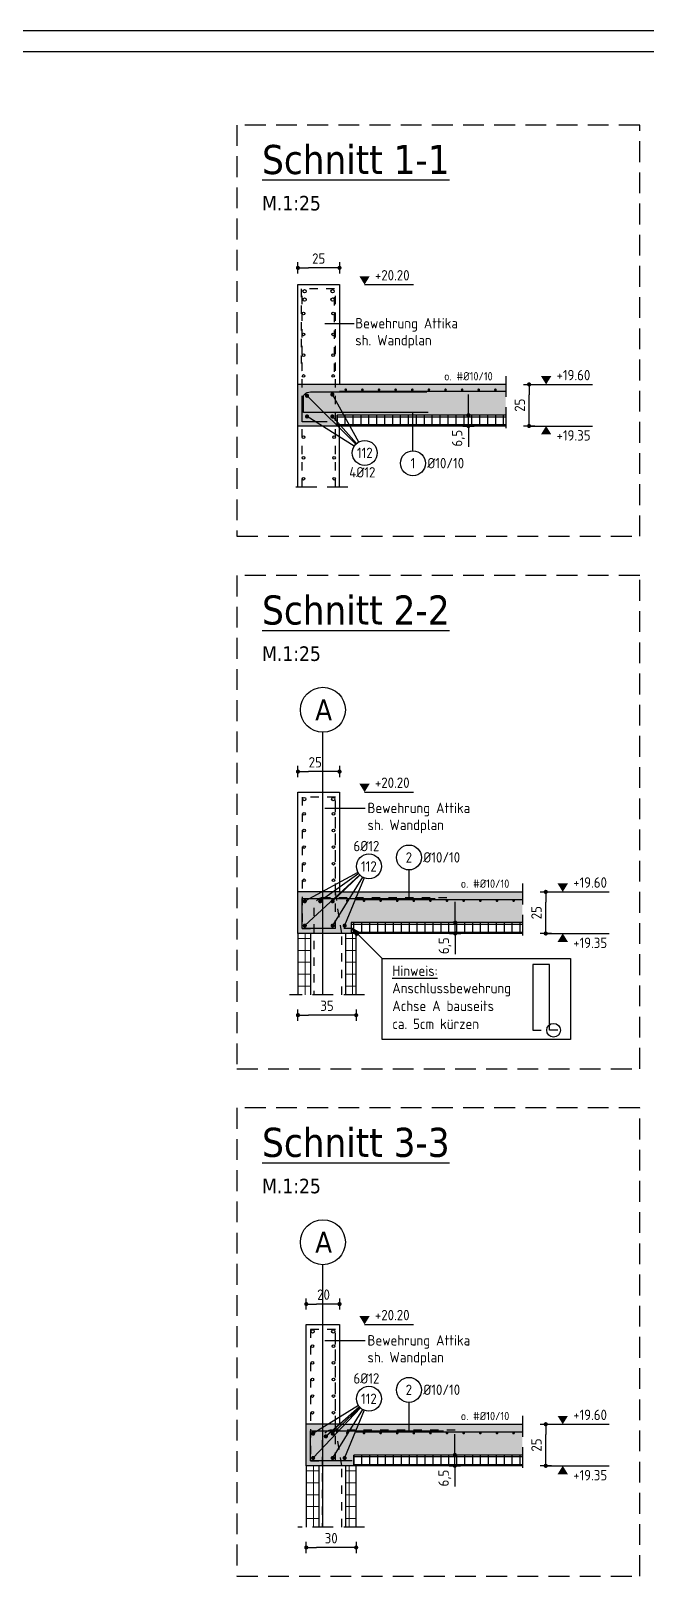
# Model space of a CAD drawing. Extents: x -25 to 84, y -4 to 31.
# Drawn here: x 40.58 to 47.98, y 11.12 to 29.7 of the extents above; entities that cross this region are included whole.
import ezdxf
from ezdxf.enums import TextEntityAlignment as Align

# ---------------------------------------------------------------- set-up
doc = ezdxf.new("R2010")
doc.units = 0
doc.header["$LTSCALE"] = 0.5
doc.header["$PDSIZE"] = 0.15
for name, pattern in [('AUSGEZOGEN', [1000.01, 1000, 0.01]), ('DASHED', [0.75, 0.5, -0.25]), ('HIDDEN2', [0.187, 0.125, -0.062]), ('STRICHLINIE', [0.75, 0.5, -0.25])]:
    doc.linetypes.add(name, pattern=pattern)
for name, color, linetype in [('ACHSEN', 7, 'Continuous'), ('AFU', 7, 'Continuous'), ('BETON', 7, 'Continuous'), ('DETAIL', 7, 'Continuous'), ('grau_mittel', 7, 'Continuous'), ('Halbfertigteile', 7, 'Continuous'), ('HILFE', 7, 'Continuous'), ('koten', 7, 'Continuous'), ('MASSE', 7, 'Continuous'), ('RAHMEN', 7, 'Continuous'), ('RND', 7, 'Continuous'), ('SFP_Achsen', 7, 'Continuous'), ('TEXT', 7, 'Continuous')]:
    doc.layers.add(name, color=color, linetype=linetype)
doc.layers.add('zila_01_rb_02_stb-fertig_05_schraff', color=144, linetype='Continuous', lineweight=9)
doc.styles.add('helv', font='tahoma.ttf')
doc.styles.add('txt', font='isocp.shx')
doc.linetypes.add('AFU_50K', pattern='A,0.15,["/",Standard,S=0.2,R=0,X=-0.01,Y=-0.1],0.07,["/",Standard,S=0.2,R=0,X=-0.01,Y=-0.1],0.15', length=0.37)
doc.dimstyles.new('DOT_I', dxfattribs={"dimscale": 0.5, "dimtxt": 0.25, "dimasz": 0.25, "dimexe": 0.1, "dimexo": 0.3, "dimgap": 0.1, "dimtad": 1, "dimdec": 3, "dimzin": 3, "dimtxsty": 'txt', "dimblk": 'DOT', "dimblk1": 'DOT', "dimblk2": 'DOT', "dimsah": 1, "dimcen": 0.1, "dimse1": 1, "dimse2": 1, "dimazin": 0, "dimtfac": 1, "dimtdec": 4, "dimtix": 1, "dimtmove": 2, "dimatfit": 3, "dimfxl": 0, "dimtvp": 1, "dimtolj": 1, "dimtzin": 0, "dimarcsym": 0})

# ---------------------------------------------------------------- blocks, each defined once
blk = doc.blocks.new('okrd_o')
at = {"layer": 'koten', "color": 7, "linetype": 'Continuous'}
blk.add_solid([(-0.125, 0.202), (0.125, 0.202), (0, 0)], dxfattribs=at)
at = {"layer": 'koten', "style": 'txt'}
blk.add_attdef('OKRD', (0.25, 0.1), '', height=0.25, dxfattribs=at)
blk = doc.blocks.new('okrd_u')
at = {"layer": 'koten', "color": 7, "linetype": 'Continuous'}
blk.add_solid([(-0.125, -0.202), (0.125, -0.202), (0, 0)], dxfattribs=at)
at = {"layer": 'koten', "style": 'txt'}
blk.add_attdef('OKRD', (0.25, -0.35), '', height=0.25, dxfattribs=at)
blk = doc.blocks.new('DOT')
at = {"layer": 'MASSE', "color": 7, "linetype": 'Continuous'}
for p, q in [((0, 0), (-1, 0)), ((0, 0.54), (0, -0.54))]:
    blk.add_line(p, q, dxfattribs=at)
at = {"layer": 'MASSE', "color": 7, "linetype": 'Continuous', "const_width": 0.2}
blk.add_lwpolyline([(-0.1, 0, 1), (0.1, 0, 1)], format="xyb", close=True, dxfattribs=at)
blk = doc.blocks.new('*D77')
at = {"layer": 'Defpoints', "color": 0, "linetype": 'AUSGEZOGEN', "transparency": 16777216}
for p in [(46.576, 25.45), (46.576, 25.45), (46.576, 24.95)]:
    blk.add_point(p, dxfattribs=at)
at = {"layer": 'MASSE', "color": 0, "linetype": 'AUSGEZOGEN', "lineweight": -2, "transparency": 16777216}
blk.add_line((46.576, 25.075), (46.576, 25.325), dxfattribs=at)
at = {"layer": 'MASSE', "color": 0, "linetype": 'AUSGEZOGEN', "lineweight": -2, "transparency": 16777216, "xscale": 0.125, "yscale": 0.125, "zscale": 0.125}
for p, rotation in [((46.576, 25.45), 90), ((46.576, 24.95), 270)]:
    blk.add_blockref('DOT', p, dxfattribs=dict(at, rotation=rotation))
at = {"layer": 'MASSE', "color": 0, "linetype": 'AUSGEZOGEN', "transparency": 16777216, "insert": (46.464, 25.2), "char_height": 0.125, "attachment_point": 5, "rotation": 90, "style": 'txt'}
blk.add_mtext('\\A1;25', dxfattribs=at)
blk = doc.blocks.new('RND_HIN')
at = {"layer": 'RND', "color": 7, "linetype": 'Continuous'}
blk.add_circle((0, 0), 0.3, dxfattribs=at)
at = {"layer": 'RND', "color": 7, "linetype": 'Continuous', "style": 'txt'}
blk.add_attdef('POSI', text='', height=0.25, dxfattribs=at).set_placement((0, 0), align=Align.MIDDLE)
blk = doc.blocks.new('*D78')
at = {"layer": 'Defpoints', "color": 0, "linetype": 'AUSGEZOGEN', "transparency": 16777216}
for p in [(43.795, 20.795), (43.795, 20.795), (44.295, 20.795)]:
    blk.add_point(p, dxfattribs=at)
at = {"layer": 'MASSE', "color": 0, "linetype": 'AUSGEZOGEN', "lineweight": -2, "transparency": 16777216}
blk.add_line((44.17, 20.795), (43.92, 20.795), dxfattribs=at)
at = {"layer": 'MASSE', "color": 0, "linetype": 'AUSGEZOGEN', "lineweight": -2, "transparency": 16777216, "xscale": 0.125, "yscale": 0.125, "zscale": 0.125, "rotation": 180}
blk.add_blockref('DOT', (43.795, 20.795), dxfattribs=at)
at = {"layer": 'MASSE', "color": 0, "linetype": 'AUSGEZOGEN', "lineweight": -2, "transparency": 16777216, "xscale": 0.125, "yscale": 0.125, "zscale": 0.125}
blk.add_blockref('DOT', (44.295, 20.795), dxfattribs=at)
at = {"layer": 'MASSE', "color": 0, "linetype": 'AUSGEZOGEN', "transparency": 16777216, "insert": (44.003, 20.907), "char_height": 0.125, "attachment_point": 5, "style": 'txt'}
blk.add_mtext('\\A1;25', dxfattribs=at)
blk = doc.blocks.new('*D79')
at = {"layer": 'Defpoints', "color": 0, "linetype": 'AUSGEZOGEN', "transparency": 16777216}
for p in [(43.795, 17.867), (43.795, 17.867), (44.495, 17.867)]:
    blk.add_point(p, dxfattribs=at)
at = {"layer": 'MASSE', "color": 0, "linetype": 'AUSGEZOGEN', "lineweight": -2, "transparency": 16777216}
blk.add_line((44.37, 17.867), (43.92, 17.867), dxfattribs=at)
at = {"layer": 'MASSE', "color": 0, "linetype": 'AUSGEZOGEN', "lineweight": -2, "transparency": 16777216, "xscale": 0.125, "yscale": 0.125, "zscale": 0.125, "rotation": 180}
blk.add_blockref('DOT', (43.795, 17.867), dxfattribs=at)
at = {"layer": 'MASSE', "color": 0, "linetype": 'AUSGEZOGEN', "lineweight": -2, "transparency": 16777216, "xscale": 0.125, "yscale": 0.125, "zscale": 0.125}
blk.add_blockref('DOT', (44.495, 17.867), dxfattribs=at)
at = {"layer": 'MASSE', "color": 0, "linetype": 'AUSGEZOGEN', "transparency": 16777216, "insert": (44.145, 17.98), "char_height": 0.125, "attachment_point": 5, "style": 'txt'}
blk.add_mtext('\\A1;35', dxfattribs=at)
blk = doc.blocks.new('*D80')
at = {"layer": 'Defpoints', "color": 0, "linetype": 'AUSGEZOGEN', "transparency": 16777216}
for p in [(43.795, 26.851), (43.795, 26.851), (44.295, 26.851)]:
    blk.add_point(p, dxfattribs=at)
at = {"layer": 'MASSE', "color": 0, "linetype": 'AUSGEZOGEN', "lineweight": -2, "transparency": 16777216}
blk.add_line((44.17, 26.851), (43.92, 26.851), dxfattribs=at)
at = {"layer": 'MASSE', "color": 0, "linetype": 'AUSGEZOGEN', "lineweight": -2, "transparency": 16777216, "xscale": 0.125, "yscale": 0.125, "zscale": 0.125, "rotation": 180}
blk.add_blockref('DOT', (43.795, 26.851), dxfattribs=at)
at = {"layer": 'MASSE', "color": 0, "linetype": 'AUSGEZOGEN', "lineweight": -2, "transparency": 16777216, "xscale": 0.125, "yscale": 0.125, "zscale": 0.125}
blk.add_blockref('DOT', (44.295, 26.851), dxfattribs=at)
at = {"layer": 'MASSE', "color": 0, "linetype": 'AUSGEZOGEN', "transparency": 16777216, "insert": (44.045, 26.963), "char_height": 0.125, "attachment_point": 5, "style": 'txt'}
blk.add_mtext('\\A1;25', dxfattribs=at)
blk = doc.blocks.new('*D81')
at = {"layer": 'Defpoints', "color": 0, "linetype": 'AUSGEZOGEN', "transparency": 16777216}
for p in [(46.776, 19.349), (46.776, 19.349), (46.776, 18.849)]:
    blk.add_point(p, dxfattribs=at)
at = {"layer": 'MASSE', "color": 0, "linetype": 'AUSGEZOGEN', "lineweight": -2, "transparency": 16777216}
blk.add_line((46.776, 18.974), (46.776, 19.224), dxfattribs=at)
at = {"layer": 'MASSE', "color": 0, "linetype": 'AUSGEZOGEN', "lineweight": -2, "transparency": 16777216, "xscale": 0.125, "yscale": 0.125, "zscale": 0.125}
for p, rotation in [((46.776, 19.349), 90), ((46.776, 18.849), 270)]:
    blk.add_blockref('DOT', p, dxfattribs=dict(at, rotation=rotation))
at = {"layer": 'MASSE', "color": 0, "linetype": 'AUSGEZOGEN', "transparency": 16777216, "insert": (46.664, 19.099), "char_height": 0.125, "attachment_point": 5, "rotation": 90, "style": 'txt'}
blk.add_mtext('\\A1;25', dxfattribs=at)
blk = doc.blocks.new('*D83')
at = {"layer": 'Defpoints', "color": 0, "linetype": 'AUSGEZOGEN', "transparency": 16777216}
for p in [(43.895, 14.394), (43.895, 14.394), (44.295, 14.394)]:
    blk.add_point(p, dxfattribs=at)
at = {"layer": 'MASSE', "color": 0, "linetype": 'AUSGEZOGEN', "lineweight": -2, "transparency": 16777216}
blk.add_line((44.17, 14.394), (44.02, 14.394), dxfattribs=at)
at = {"layer": 'MASSE', "color": 0, "linetype": 'AUSGEZOGEN', "lineweight": -2, "transparency": 16777216, "xscale": 0.125, "yscale": 0.125, "zscale": 0.125, "rotation": 180}
blk.add_blockref('DOT', (43.895, 14.394), dxfattribs=at)
at = {"layer": 'MASSE', "color": 0, "linetype": 'AUSGEZOGEN', "lineweight": -2, "transparency": 16777216, "xscale": 0.125, "yscale": 0.125, "zscale": 0.125}
blk.add_blockref('DOT', (44.295, 14.394), dxfattribs=at)
at = {"layer": 'MASSE', "color": 0, "linetype": 'AUSGEZOGEN', "transparency": 16777216, "insert": (44.103, 14.507), "char_height": 0.125, "attachment_point": 5, "style": 'txt'}
blk.add_mtext('\\A1;20', dxfattribs=at)
blk = doc.blocks.new('*D84')
at = {"layer": 'Defpoints', "color": 0, "linetype": 'AUSGEZOGEN', "transparency": 16777216}
for p in [(43.895, 11.467), (43.895, 11.467), (44.495, 11.467)]:
    blk.add_point(p, dxfattribs=at)
at = {"layer": 'MASSE', "color": 0, "linetype": 'AUSGEZOGEN', "lineweight": -2, "transparency": 16777216}
blk.add_line((44.37, 11.467), (44.02, 11.467), dxfattribs=at)
at = {"layer": 'MASSE', "color": 0, "linetype": 'AUSGEZOGEN', "lineweight": -2, "transparency": 16777216, "xscale": 0.125, "yscale": 0.125, "zscale": 0.125, "rotation": 180}
blk.add_blockref('DOT', (43.895, 11.467), dxfattribs=at)
at = {"layer": 'MASSE', "color": 0, "linetype": 'AUSGEZOGEN', "lineweight": -2, "transparency": 16777216, "xscale": 0.125, "yscale": 0.125, "zscale": 0.125}
blk.add_blockref('DOT', (44.495, 11.467), dxfattribs=at)
at = {"layer": 'MASSE', "color": 0, "linetype": 'AUSGEZOGEN', "transparency": 16777216, "insert": (44.195, 11.579), "char_height": 0.125, "attachment_point": 5, "style": 'txt'}
blk.add_mtext('\\A1;30', dxfattribs=at)
blk = doc.blocks.new('*D82')
at = {"layer": 'Defpoints', "color": 0, "linetype": 'AUSGEZOGEN', "transparency": 16777216}
for p in [(46.776, 12.949), (46.776, 12.949), (46.776, 12.449)]:
    blk.add_point(p, dxfattribs=at)
at = {"layer": 'MASSE', "color": 0, "linetype": 'AUSGEZOGEN', "lineweight": -2, "transparency": 16777216}
blk.add_line((46.776, 12.574), (46.776, 12.824), dxfattribs=at)
at = {"layer": 'MASSE', "color": 0, "linetype": 'AUSGEZOGEN', "lineweight": -2, "transparency": 16777216, "xscale": 0.125, "yscale": 0.125, "zscale": 0.125}
for p, rotation in [((46.776, 12.949), 90), ((46.776, 12.449), 270)]:
    blk.add_blockref('DOT', p, dxfattribs=dict(at, rotation=rotation))
at = {"layer": 'MASSE', "color": 0, "linetype": 'AUSGEZOGEN', "transparency": 16777216, "insert": (46.664, 12.699), "char_height": 0.125, "attachment_point": 5, "rotation": 90, "style": 'txt'}
blk.add_mtext('\\A1;25', dxfattribs=at)
blk = doc.blocks.new('*D88')
at = {"layer": 'Defpoints', "color": 0, "linetype": 'AUSGEZOGEN', "transparency": 16777216}
for p in [(45.846, 25.08), (45.846, 25.08), (45.846, 24.95)]:
    blk.add_point(p, dxfattribs=at)
at = {"layer": 'MASSE', "color": 0, "linetype": 'AUSGEZOGEN', "lineweight": -2, "transparency": 16777216}
for p, q in [((45.846, 25.205), (45.846, 25.33)), ((45.846, 24.95), (45.846, 25.08)), ((45.846, 24.825), (45.846, 24.7))]:
    blk.add_line(p, q, dxfattribs=at)
at = {"layer": 'MASSE', "color": 0, "linetype": 'AUSGEZOGEN', "lineweight": -2, "transparency": 16777216, "xscale": 0.125, "yscale": 0.125, "zscale": 0.125}
for p, rotation in [((45.846, 25.08), 270), ((45.846, 24.95), 90)]:
    blk.add_blockref('DOT', p, dxfattribs=dict(at, rotation=rotation))
at = {"layer": 'MASSE', "color": 0, "linetype": 'AUSGEZOGEN', "transparency": 16777216, "insert": (45.724, 24.803), "char_height": 0.125, "attachment_point": 5, "rotation": 90, "style": 'txt'}
blk.add_mtext('\\A1;6,5', dxfattribs=at)
blk = doc.blocks.new('*D89')
at = {"layer": 'Defpoints', "color": 0, "linetype": 'AUSGEZOGEN', "transparency": 16777216}
for p in [(45.687, 18.979), (45.687, 18.979), (45.687, 18.849)]:
    blk.add_point(p, dxfattribs=at)
at = {"layer": 'MASSE', "color": 0, "linetype": 'AUSGEZOGEN', "lineweight": -2, "transparency": 16777216}
for p, q in [((45.687, 19.104), (45.687, 19.229)), ((45.687, 18.849), (45.687, 18.979)), ((45.687, 18.724), (45.687, 18.599))]:
    blk.add_line(p, q, dxfattribs=at)
at = {"layer": 'MASSE', "color": 0, "linetype": 'AUSGEZOGEN', "lineweight": -2, "transparency": 16777216, "xscale": 0.125, "yscale": 0.125, "zscale": 0.125}
for p, rotation in [((45.687, 18.979), 270), ((45.687, 18.849), 90)]:
    blk.add_blockref('DOT', p, dxfattribs=dict(at, rotation=rotation))
at = {"layer": 'MASSE', "color": 0, "linetype": 'AUSGEZOGEN', "transparency": 16777216, "insert": (45.565, 18.702), "char_height": 0.125, "attachment_point": 5, "rotation": 90, "style": 'txt'}
blk.add_mtext('\\A1;6,5', dxfattribs=at)
blk = doc.blocks.new('*D90')
at = {"layer": 'Defpoints', "color": 0, "linetype": 'AUSGEZOGEN', "transparency": 16777216}
for p in [(45.683, 12.579), (45.683, 12.579), (45.683, 12.449)]:
    blk.add_point(p, dxfattribs=at)
at = {"layer": 'MASSE', "color": 0, "linetype": 'AUSGEZOGEN', "lineweight": -2, "transparency": 16777216}
for p, q in [((45.683, 12.704), (45.683, 12.829)), ((45.683, 12.449), (45.683, 12.579)), ((45.683, 12.324), (45.683, 12.199))]:
    blk.add_line(p, q, dxfattribs=at)
at = {"layer": 'MASSE', "color": 0, "linetype": 'AUSGEZOGEN', "lineweight": -2, "transparency": 16777216, "xscale": 0.125, "yscale": 0.125, "zscale": 0.125}
for p, rotation in [((45.683, 12.579), 270), ((45.683, 12.449), 90)]:
    blk.add_blockref('DOT', p, dxfattribs=dict(at, rotation=rotation))
at = {"layer": 'MASSE', "color": 0, "linetype": 'AUSGEZOGEN', "transparency": 16777216, "insert": (45.562, 12.302), "char_height": 0.125, "attachment_point": 5, "rotation": 90, "style": 'txt'}
blk.add_mtext('\\A1;6,5', dxfattribs=at)
blk = doc.blocks.new('A1-35-0')
at = {"layer": 'RAHMEN'}
blk.add_line((118.9, 59.4), (0, 59.4), dxfattribs=at)
at = {"layer": 'RAHMEN', "color": 5}
blk.add_line((118.4, 58.9), (2, 58.9), dxfattribs=at)
blk = doc.blocks.new('Pfeillinie')
at = {"layer": 'TEXT', "linetype": 'Continuous'}
blk.add_hatch(color=7, dxfattribs=at).paths.add_polyline_path([(0, 0), (-0.8, 0.2), (-0.8, 0), (-0.8, -0.2)])
at = {"layer": 'TEXT', "color": 7, "linetype": 'Continuous'}
for p, q in [((-0.8, 0), (-0.8, 0.2)), ((-0.8, 0.2), (0, 0)), ((-0.8, 0), (-0.8, -0.2)), ((-0.8, -0.2), (0, 0))]:
    blk.add_line(p, q, dxfattribs=at)

msp = doc.modelspace()

# ---------------------------------------------------------------- hatches: boundary and pattern name
at = {"layer": 'grau_mittel'}
for points in [[(44.2654, 24.9496), (44.2654, 25.0796), (46.2954, 25.0796), (46.2954, 25.4496), (44.2954, 25.4496), (43.7954, 25.4496), (43.7954, 24.9496)], [(43.7954, 19.3492), (43.7954, 18.8492), (43.9454, 18.8492), (44.3654, 18.8492), (44.4354, 18.8492), (44.4354, 18.9792), (46.4954, 18.9792), (46.4954, 19.3492), (44.2954, 19.3492)], [(44.4654, 12.5789), (46.4954, 12.5789), (46.4954, 12.9489), (44.2954, 12.9489), (43.8954, 12.9489), (43.8954, 12.4489), (44.0454, 12.4489), (44.4654, 12.4489)]]:
    msp.add_hatch(color=61, dxfattribs=at).paths.add_polyline_path(points)
at = {"layer": 'Halbfertigteile', "linetype": 'AUSGEZOGEN', "transparency": 33554687}
h = msp.add_hatch(dxfattribs=at)
h.set_pattern_fill('ANSI37', color=171, scale=0.03, angle=135, style=0)
h.set_pattern_definition([(180, (28.17146, 15.44119), (-7e-18, -0.09525), []), (270, (28.17146, 15.44119), (0.09525, -2e-17), [])])
h.paths.add_polyline_path([(44.2654, 25.0796), (44.2654, 24.9496), (46.2954, 24.9496), (46.2954, 25.0796)])
h = msp.add_hatch(dxfattribs=at)
h.set_pattern_fill('ANSI37', color=171, scale=0.03, angle=135, style=0)
h.set_pattern_definition([(180, (28.37146, 9.34085), (-7e-18, -0.09525), []), (270, (28.37146, 9.34085), (0.09525, -2e-17), [])])
h.paths.add_polyline_path([(44.4354, 18.9792), (44.4354, 18.8492), (46.4954, 18.8492), (46.4954, 18.9792)])
h = msp.add_hatch(dxfattribs=at)
h.set_pattern_fill('ANSI37', color=171, scale=0.03, angle=135, style=0)
h.set_pattern_definition([(180, (28.37146, 2.94051), (-7e-18, -0.09525), []), (270, (28.37146, 2.94051), (0.09525, -2e-17), [])])
h.paths.add_polyline_path([(44.4654, 12.5789), (44.4654, 12.4489), (46.4954, 12.4489), (46.4954, 12.5789)])
at = {"layer": 'zila_01_rb_02_stb-fertig_05_schraff', "linetype": 'AUSGEZOGEN'}
h = msp.add_hatch(dxfattribs=at)
h.set_pattern_fill('ANSI37', color=102, scale=0.045, angle=-45)
h.set_pattern_definition([(0, (18.59189, -5.5007), (3e-17, 0.142875), []), (90, (18.59189, -5.5007), (-0.142875, 6e-17), [])])
h.paths.add_polyline_path([(44.3654, 18.113), (44.4954, 18.113), (44.4954, 18.8492), (44.3654, 18.8492)])
h.paths.add_polyline_path([(43.7954, 18.113), (43.9454, 18.113), (43.9454, 18.8492), (43.7954, 18.8492)])
h = msp.add_hatch(dxfattribs=at)
h.set_pattern_fill('ANSI37', color=102, scale=0.045, angle=-45)
h.set_pattern_definition([(0, (18.69189, -11.90104), (3e-17, 0.142875), []), (90, (18.69189, -11.90104), (-0.142875, 6e-17), [])])
h.paths.add_polyline_path([(44.3654, 11.7126), (44.4954, 11.7126), (44.4954, 12.4489), (44.3654, 12.4489)])
h.paths.add_polyline_path([(43.8954, 11.7126), (44.0454, 11.7126), (44.0454, 12.4489), (43.8954, 12.4489)])

# ---------------------------------------------------------------- linework, layer by layer
at = {"layer": 'ACHSEN', "color": 140, "linetype": 'AUSGEZOGEN'}
for p, q in [((44.0954, 18.113), (44.0954, 21.2672)), ((44.0954, 11.7126), (44.0954, 14.8668))]:
    msp.add_line(p, q, dxfattribs=at)
at = {"layer": 'AFU', "color": 8, "linetype": 'AFU_50K'}
for p, q in [((44.2954, 25.4496), (43.7954, 25.4496)), ((44.2654, 24.9496), (43.7954, 24.9496)), ((44.2954, 19.3492), (43.7954, 19.3492)), ((44.3654, 18.8492), (43.9454, 18.8492)), ((44.2954, 12.9489), (43.8954, 12.9489)), ((44.3654, 12.4489), (44.0454, 12.4489))]:
    msp.add_line(p, q, dxfattribs=at)
at = {"layer": 'BETON', "color": 6, "linetype": 'AUSGEZOGEN'}
for p, q in [((43.7954, 26.6496), (44.2954, 26.6496)), ((43.7954, 24.2133), (43.7954, 26.6496)), ((44.2954, 26.6496), (44.2954, 25.4496)), ((46.2954, 25.4496), (44.2954, 25.4496)), ((46.2954, 25.0796), (44.2654, 25.0796)), ((44.2654, 25.0796), (44.2654, 24.9496)), ((46.2954, 24.9496), (44.2654, 24.9496)), ((44.2954, 24.2133), (44.2954, 24.9496)), ((43.7954, 18.8492), (43.7954, 20.5492)), ((43.7954, 20.5492), (44.2954, 20.5492)), ((44.2954, 20.5492), (44.2954, 19.3492)), ((44.2954, 19.3492), (46.4954, 19.3492)), ((46.4954, 18.9792), (44.4354, 18.9792)), ((44.4354, 18.9792), (44.4354, 18.8492)), ((43.9454, 18.8492), (43.7954, 18.8492)), ((43.7954, 18.8492), (43.7954, 18.113)), ((43.9454, 18.8492), (43.9454, 18.113)), ((44.3654, 18.8492), (44.3654, 18.113)), ((46.4954, 18.8492), (44.3654, 18.8492)), ((44.4954, 18.113), (44.4954, 18.8492)), ((43.8954, 12.4489), (43.8954, 14.1489)), ((43.8954, 14.1489), (44.2954, 14.1489)), ((44.2954, 14.1489), (44.2954, 12.9489)), ((44.2954, 12.9489), (46.4954, 12.9489)), ((44.0454, 12.4489), (43.8954, 12.4489)), ((43.8954, 12.4489), (43.8954, 11.7126)), ((44.0454, 12.4489), (44.0454, 11.7126)), ((44.3654, 12.4489), (44.3654, 11.7126)), ((46.4954, 12.4489), (44.3654, 12.4489)), ((46.4954, 12.5789), (44.4654, 12.5789)), ((44.4654, 12.5789), (44.4654, 12.4489)), ((44.4954, 11.7126), (44.4954, 12.4489))]:
    msp.add_line(p, q, dxfattribs=at)
at = {"layer": 'DETAIL', "color": 102, "linetype": 'STRICHLINIE'}
for points in [[(43.0606, 28.5678), (43.0606, 23.6239), (47.9068, 23.6239), (47.9068, 28.5678)], [(43.0606, 23.152), (43.0606, 17.2236), (47.9068, 17.2236), (47.9068, 23.152)], [(43.0606, 16.7517), (43.0606, 11.1232), (47.9068, 11.1232), (47.9068, 16.7517)]]:
    msp.add_lwpolyline(points, close=True, dxfattribs=at)
at = {"layer": 'HILFE', "color": 102, "linetype": 'AUSGEZOGEN'}
for p, q in [((44.5963, 26.6496), (45.1839, 26.6496)), ((44.4715, 26.1772), (44.1166, 26.1772)), ((46.5764, 25.4496), (47.3401, 25.4496)), ((46.5764, 24.9496), (47.3401, 24.9496)), ((44.5963, 20.5492), (45.1839, 20.5492)), ((44.6045, 20.3501), (44.1166, 20.3501)), ((46.7764, 19.3492), (47.5401, 19.3492)), ((46.7764, 18.8492), (47.5401, 18.8492)), ((44.5963, 14.1489), (45.1839, 14.1489)), ((44.6045, 13.9498), (44.1166, 13.9498)), ((46.7764, 12.9489), (47.5401, 12.9489)), ((46.7764, 12.4489), (47.5401, 12.4489))]:
    msp.add_line(p, q, dxfattribs=at)
at = {"layer": 'HILFE', "color": 102, "linetype": 'DASHED'}
for p, q in [((46.2954, 25.5496), (46.2954, 24.8496)), ((44.3954, 24.2133), (43.6954, 24.2133)), ((46.4954, 19.4492), (46.4954, 18.7492)), ((44.5954, 18.113), (43.6954, 18.113)), ((46.4954, 13.0489), (46.4954, 12.3489)), ((44.5954, 11.7126), (43.7954, 11.7126))]:
    msp.add_line(p, q, dxfattribs=at)
at = {"layer": 'HILFE', "color": 102, "linetype": 'AUSGEZOGEN'}
msp.add_lwpolyline([(44.8065, 18.5465), (47.0759, 18.5465), (47.0759, 17.5742), (44.8065, 17.5742)], close=True, dxfattribs=at)
msp.add_circle((46.8706, 17.6853), 0.0828, dxfattribs=at)
at = {"layer": 'RND', "color": 102, "linetype": 'AUSGEZOGEN'}
for p, q in [((44.4923, 24.7319), (43.904, 25.3134)), ((44.5262, 24.7576), (44.2091, 25.3287)), ((45.1778, 24.6521), (45.1778, 25.111)), ((44.4721, 24.7065), (43.904, 25.0645)), ((44.4992, 24.7385), (44.2091, 25.0645)), ((44.517, 19.5838), (43.8776, 19.2364)), ((44.5386, 19.5537), (43.8776, 18.9436)), ((44.5268, 19.5682), (44.0628, 19.2364)), ((44.5406, 19.5515), (44.2124, 19.2364)), ((44.5704, 19.5275), (44.2124, 18.9436)), ((44.5919, 19.5166), (44.3567, 18.9436)), ((45.1297, 19.6125), (45.1297, 19.2692)), ((45.1297, 13.2121), (45.1297, 12.8689)), ((44.5216, 13.1756), (43.9776, 12.8361)), ((44.5459, 13.1459), (43.9776, 12.5432)), ((44.5358, 13.1565), (44.1306, 12.8032)), ((44.5403, 13.1515), (44.2124, 12.8361)), ((44.5704, 13.1272), (44.2124, 12.5432)), ((44.5919, 13.1163), (44.3567, 12.5432))]:
    msp.add_line(p, q, dxfattribs=at)
at = {"layer": 'RND', "color": 1, "linetype": 'HIDDEN2'}
for points in [[(44.2354, 25.5996), (44.2354, 26.5996), (43.8354, 26.5996), (43.8354, 25.5996)], [(43.8454, 24.2133), (43.8454, 26.5496)], [(44.2454, 24.2133), (44.2454, 26.5496)], [(44.4454, 18.9092), (44.2454, 18.9092), (44.2454, 20.4892), (43.8454, 20.4892), (43.8454, 18.9092), (44.0454, 18.9092)], [(44.3214, 18.113), (44.3214, 18.8492), (44.2454, 19.3492), (44.2454, 20.4492)], [(44.4454, 12.5089), (44.2454, 12.5089), (44.2454, 14.0889), (43.9454, 14.0889), (43.9454, 12.5089), (44.1454, 12.5089)], [(44.3214, 11.7126), (44.3214, 12.4489), (44.2454, 12.9489), (44.2454, 14.0489)]]:
    msp.add_lwpolyline(points, dxfattribs=at)
at = {"layer": 'RND', "color": 1, "linetype": 'AUSGEZOGEN'}
msp.add_lwpolyline([(44.1454, 24.9996), (43.8454, 24.9996), (43.8454, 25.2596, -0.4142136), (43.9454, 25.3596), (45.3454, 25.3596)], format="xyb", dxfattribs=at)
for points in [[(45.3624, 25.111), (43.8624, 25.111), (43.8624, 25.311)], [(44.2954, 25.3696), (46.2954, 25.3696)], [(44.2454, 18.9092), (43.8454, 18.9092), (43.8454, 19.2692), (45.4454, 19.2692)], [(44.4954, 19.2592), (46.4954, 19.2592)], [(46.9206, 17.6853), (46.8206, 17.6853), (46.8206, 18.4753), (46.6206, 18.4753), (46.6206, 17.6853), (46.7206, 17.6853)], [(44.3454, 12.5089), (43.9454, 12.5089), (43.9454, 12.8689), (45.5454, 12.8689)], [(44.4954, 12.8589), (46.4954, 12.8589)]]:
    msp.add_lwpolyline(points, dxfattribs=at)
at = {"layer": 'RND', "color": 7, "linetype": 'AUSGEZOGEN'}
for points, const_width in [([(43.9165, 25.3134, -1), (43.8915, 25.3134, -1)], 0.025), ([(44.2216, 25.3287, -1), (44.1966, 25.3287, -1)], 0.025), ([(44.3624, 25.3856, 1), (44.3784, 25.3856, 1)], 0.016), ([(44.5624, 25.3856, 1), (44.5784, 25.3856, 1)], 0.016), ([(44.7624, 25.3856, 1), (44.7784, 25.3856, 1)], 0.016), ([(44.9624, 25.3856, 1), (44.9784, 25.3856, 1)], 0.016), ([(45.1624, 25.3856, 1), (45.1784, 25.3856, 1)], 0.016), ([(45.3624, 25.3856, 1), (45.3784, 25.3856, 1)], 0.016), ([(45.5624, 25.3856, 1), (45.5784, 25.3856, 1)], 0.016), ([(45.7624, 25.3856, 1), (45.7784, 25.3856, 1)], 0.016), ([(45.9624, 25.3856, 1), (45.9784, 25.3856, 1)], 0.016), ([(46.1624, 25.3856, 1), (46.1784, 25.3856, 1)], 0.016), ([(43.9165, 25.0645, -1), (43.8915, 25.0645, -1)], 0.025), ([(44.2216, 25.0645, -1), (44.1966, 25.0645, -1)], 0.025), ([(43.8901, 19.2364, -1), (43.8651, 19.2364, -1)], 0.025), ([(44.0753, 19.2364, -1), (44.0503, 19.2364, -1)], 0.025), ([(44.2249, 19.2364, -1), (44.1999, 19.2364, -1)], 0.025), ([(44.381, 19.2432, 1), (44.397, 19.2432, 1)], 0.016), ([(44.581, 19.2432, 1), (44.597, 19.2432, 1)], 0.016), ([(44.781, 19.2432, -1), (44.797, 19.2432, -1)], 0.016), ([(44.981, 19.2432, -1), (44.997, 19.2432, -1)], 0.016), ([(45.181, 19.2432, -1), (45.197, 19.2432, -1)], 0.016), ([(45.381, 19.2432, -1), (45.397, 19.2432, -1)], 0.016), ([(45.581, 19.2432, -1), (45.597, 19.2432, -1)], 0.016), ([(45.781, 19.2432, -1), (45.797, 19.2432, -1)], 0.016), ([(45.981, 19.2432, -1), (45.997, 19.2432, -1)], 0.016), ([(46.181, 19.2432, -1), (46.197, 19.2432, -1)], 0.016), ([(46.381, 19.2432, -1), (46.397, 19.2432, -1)], 0.016), ([(43.8901, 18.9436, -1), (43.8651, 18.9436, -1)], 0.025), ([(44.2249, 18.9436, -1), (44.1999, 18.9436, -1)], 0.025), ([(44.3692, 18.9436, -1), (44.3442, 18.9436, -1)], 0.025), ([(43.9901, 12.8361, -1), (43.9651, 12.8361, -1)], 0.025), ([(44.1431, 12.8032, -1), (44.1181, 12.8032, -1)], 0.025), ([(44.2249, 12.8361, -1), (44.1999, 12.8361, -1)], 0.025), ([(44.381, 12.8429, 1), (44.397, 12.8429, 1)], 0.016), ([(44.581, 12.8429, 1), (44.597, 12.8429, 1)], 0.016), ([(44.781, 12.8429, -1), (44.797, 12.8429, -1)], 0.016), ([(44.981, 12.8429, -1), (44.997, 12.8429, -1)], 0.016), ([(45.181, 12.8429, -1), (45.197, 12.8429, -1)], 0.016), ([(45.381, 12.8429, -1), (45.397, 12.8429, -1)], 0.016), ([(45.581, 12.8429, -1), (45.597, 12.8429, -1)], 0.016), ([(45.781, 12.8429, -1), (45.797, 12.8429, -1)], 0.016), ([(45.981, 12.8429, -1), (45.997, 12.8429, -1)], 0.016), ([(46.181, 12.8429, -1), (46.197, 12.8429, -1)], 0.016), ([(46.381, 12.8429, -1), (46.397, 12.8429, -1)], 0.016), ([(43.9901, 12.5432, -1), (43.9651, 12.5432, -1)], 0.025), ([(44.2249, 12.5432, -1), (44.1999, 12.5432, -1)], 0.025), ([(44.3692, 12.5432, -1), (44.3442, 12.5432, -1)], 0.025)]:
    msp.add_lwpolyline(points, format="xyb", close=True, dxfattribs=dict(at, const_width=const_width))
at = {"layer": 'RND', "color": 1, "linetype": 'HIDDEN2'}
for points in [[(45.5854, 19.2792), (44.1054, 19.2792, 0.4142136), (43.9854, 19.1592), (43.9854, 18.113)], [(45.6854, 12.8789), (44.2054, 12.8789, 0.4142136), (44.0854, 12.7589), (44.0854, 11.7126)]]:
    msp.add_lwpolyline(points, format="xyb", dxfattribs=at)
at = {"layer": 'RND', "color": 102, "linetype": 'AUSGEZOGEN'}
msp.add_lwpolyline([(44.4454, 18.9092), (44.8065, 18.5465)], dxfattribs=at)
at = {"layer": 'RND', "color": 7, "linetype": 'AUSGEZOGEN'}
for centre, radius in [((43.8746, 26.5707), 0.02), ((44.2122, 26.5707), 0.02), ((43.8746, 26.4707), 0.02), ((44.2122, 26.4707), 0.02), ((43.8632, 26.3017), 0.016), ((44.2188, 26.3017), 0.016), ((43.8632, 26.0517), 0.016), ((44.2188, 26.0517), 0.016), ((43.8632, 25.8017), 0.016), ((44.2188, 25.8017), 0.016), ((43.8632, 25.5517), 0.016), ((44.2188, 25.5517), 0.016), ((43.8614, 24.8165), 0.016), ((44.2294, 24.8165), 0.016), ((43.8614, 24.5665), 0.016), ((44.2294, 24.5665), 0.016), ((43.8614, 24.3165), 0.016), ((44.2294, 24.3165), 0.016), ((43.8713, 20.4655), 0.02), ((44.2194, 20.4655), 0.02), ((43.8683, 20.2882), 0.016), ((44.2226, 20.2882), 0.016), ((43.8683, 20.0882), 0.016), ((44.2226, 20.0882), 0.016), ((43.8683, 19.8882), 0.016), ((44.2226, 19.8882), 0.016), ((43.8683, 19.6882), 0.016), ((44.2226, 19.6882), 0.016), ((43.8683, 19.4882), 0.016), ((44.2226, 19.4882), 0.016), ((43.9713, 14.0652), 0.02), ((44.2194, 14.0652), 0.02), ((43.9683, 13.8879), 0.016), ((44.2226, 13.8879), 0.016), ((43.9683, 13.6879), 0.016), ((44.2226, 13.6879), 0.016), ((43.9683, 13.4879), 0.016), ((44.2226, 13.4879), 0.016), ((43.9683, 13.2879), 0.016), ((44.2226, 13.2879), 0.016), ((43.9683, 13.0879), 0.016), ((44.2226, 13.0879), 0.016)]:
    msp.add_circle(centre, radius, dxfattribs=at)
at = {"layer": 'SFP_Achsen', "color": 7, "linetype": 'AUSGEZOGEN'}
for centre in [(44.0954, 21.5377), (44.0954, 15.1373)]:
    msp.add_circle(centre, 0.2705, dxfattribs=at)

# ---------------------------------------------------------------- block references
at = {"layer": 'koten', "color": 7, "linetype": 'AUSGEZOGEN', "xscale": 0.5, "yscale": 0.5, "zscale": 0.5}
for name, p, values in [('okrd_o', (44.5963, 26.6496), {'OKRD': '+20.20'}), ('okrd_o', (46.7808, 25.4496), {'OKRD': '+19.60'}), ('okrd_u', (46.7808, 24.9496), {'OKRD': '+19.35'}), ('okrd_o', (44.5963, 20.5492), {'OKRD': '+20.20'}), ('okrd_o', (46.9808, 19.3492), {'OKRD': '+19.60'}), ('okrd_u', (46.9808, 18.8492), {'OKRD': '+19.35'}), ('okrd_o', (44.5963, 14.1489), {'OKRD': '+20.20'}), ('okrd_o', (46.9808, 12.9489), {'OKRD': '+19.60'}), ('okrd_u', (46.9808, 12.4489), {'OKRD': '+19.35'})]:
    msp.add_blockref(name, p, dxfattribs=at).add_auto_attribs(values)
at = {"layer": 'RAHMEN', "color": 191, "linetype": 'AUSGEZOGEN', "xscale": 0.5, "yscale": 0.5, "zscale": 0.5}
msp.add_blockref('A1-35-0', (0, 0), dxfattribs=at)
at = {"layer": 'RND', "color": 7, "linetype": 'AUSGEZOGEN', "xscale": 0.5, "yscale": 0.5, "zscale": 0.5}
for p, values in [((44.599, 24.6265), {'POSI': '112'}), ((45.1778, 24.5021), {'POSI': '1'}), ((45.1297, 19.7625), {'POSI': '2'}), ((44.6488, 19.6554), {'POSI': '112'}), ((44.6488, 13.2551), {'POSI': '112'}), ((45.1297, 13.3621), {'POSI': '2'})]:
    msp.add_blockref('RND_HIN', p, dxfattribs=at).add_auto_attribs(values)
at = {"layer": 'RND', "color": 102, "linetype": 'AUSGEZOGEN', "xscale": 0.125, "yscale": 0.125, "zscale": 0.125, "rotation": 134.8733840783632}
msp.add_blockref('Pfeillinie', (44.4454, 18.9092), dxfattribs=at)

# ---------------------------------------------------------------- texts
at = {"layer": 'SFP_Achsen', "color": 6, "linetype": 'AUSGEZOGEN', "style": 'helv'}
for p in [(44.0033, 21.4133), (44.0033, 15.0129)]:
    msp.add_text('A', height=0.25, dxfattribs=at).set_placement(p)
at = {"layer": 'TEXT', "color": 5, "linetype": 'AUSGEZOGEN', "style": 'helv'}
for s, p in [('%%USchnitt 1-1', (43.3636, 27.979)), ('%%USchnitt 2-2', (43.3636, 22.5632)), ('%%USchnitt 3-3', (43.3636, 16.1629))]:
    msp.add_text(s, height=0.35, dxfattribs=at).set_placement(p)
at = {"layer": 'TEXT', "color": 1, "linetype": 'AUSGEZOGEN', "style": 'helv'}
for p in [(43.3636, 27.5415), (43.3636, 22.1257), (43.3636, 15.7254)]:
    msp.add_text('M.1:25', height=0.175, dxfattribs=at).set_placement(p)
at = {"layer": 'TEXT', "color": 7, "linetype": 'AUSGEZOGEN', "style": 'txt'}
for s, height, p in [('Bewehrung Attika', 0.125, (44.4842, 26.1228)), ('sh. Wandplan', 0.125, (44.4842, 25.9191)), ('o. #%%C10/10', 0.1, (45.5535, 25.4984)), ('%%C10/10', 0.125, (45.3504, 24.4411)), ('4%%C12', 0.125, (44.412, 24.3309)), ('Bewehrung Attika', 0.125, (44.6315, 20.2957)), ('sh. Wandplan', 0.125, (44.6315, 20.092)), ('6%%C12', 0.125, (44.4628, 19.8376)), ('%%C10/10', 0.125, (45.3023, 19.7015)), ('o. #%%C10/10', 0.1, (45.7535, 19.3981)), ('%%UHinweis:', 0.125, (44.9302, 18.3381)), ('Anschlussbewehrung', 0.125, (44.9302, 18.1301)), ('Achse A bauseits ', 0.125, (44.9302, 17.9158)), ('ca. 5cm kürzen', 0.125, (44.9302, 17.6995)), ('Bewehrung Attika', 0.125, (44.6315, 13.8954)), ('sh. Wandplan', 0.125, (44.6315, 13.6917)), ('6%%C12', 0.125, (44.4628, 13.4373)), ('%%C10/10', 0.125, (45.3023, 13.3012)), ('o. #%%C10/10', 0.1, (45.7535, 12.9977))]:
    msp.add_text(s, height=height, dxfattribs=at).set_placement(p)

# ---------------------------------------------------------------- dimensions: what is measured, and where the dimension line sits
at = {"layer": 'MASSE', "color": 7, "linetype": 'AUSGEZOGEN'}
for base, p1, p2, picture, middle in [((43.7954, 26.8505), (44.2954, 26.8505), (43.7954, 26.8505), '*D80', (44.0454, 26.9631)), ((43.7954, 17.8672), (44.4954, 17.8672), (43.7954, 17.8672), '*D79', (44.1454, 17.9797)), ((43.8954, 11.4668), (44.4954, 11.4668), (43.8954, 11.4668), '*D84', (44.1954, 11.5793))]:
    dim = msp.add_linear_dim(base=base, p1=p1, p2=p2, dimstyle='DOT_I', override={"dimdec": 0, "dimlfac": 50}, dxfattribs=at)
    dim.commit()
    dim.dimension.update_dxf_attribs({"geometry": picture, "text_midpoint": middle})
for base, p1, p2, picture, middle in [((46.5764, 25.4496), (46.5764, 24.9496), (46.5764, 25.4496), '*D77', (46.4639, 25.1996)), ((46.7764, 19.3492), (46.7764, 18.8492), (46.7764, 19.3492), '*D81', (46.6639, 19.0992)), ((46.7764, 12.9489), (46.7764, 12.4489), (46.7764, 12.9489), '*D82', (46.6639, 12.6989))]:
    dim = msp.add_linear_dim(base=base, p1=p1, p2=p2, angle=90, dimstyle='DOT_I', override={"dimdec": 0, "dimlfac": 50}, dxfattribs=at)
    dim.commit()
    dim.dimension.update_dxf_attribs({"geometry": picture, "text_midpoint": middle})
for base, p1, p2, picture, middle in [((45.8456, 25.0796), (45.8456, 24.9496), (45.8456, 25.0796), '*D88', (45.7238, 24.8028)), ((45.687, 18.9792), (45.687, 18.8492), (45.687, 18.9792), '*D89', (45.5652, 18.7024)), ((45.6834, 12.5789), (45.6834, 12.4489), (45.6834, 12.5789), '*D90', (45.5615, 12.3021))]:
    dim = msp.add_linear_dim(base=base, p1=p1, p2=p2, angle=90, dimstyle='DOT_I', override={"dimdec": 1, "dimlfac": 50}, dxfattribs=at)
    dim.commit()
    dim.dimension.update_dxf_attribs({"geometry": picture, "text_midpoint": middle, "dimtype": 160})
for base, p1, p2, picture, middle in [((43.7954, 20.7947), (44.2954, 20.7947), (43.7954, 20.7947), '*D78', (44.0028, 20.9072)), ((43.8954, 14.3943), (44.2954, 14.3943), (43.8954, 14.3943), '*D83', (44.1028, 14.5069))]:
    dim = msp.add_linear_dim(base=base, p1=p1, p2=p2, dimstyle='DOT_I', override={"dimdec": 0, "dimlfac": 50}, dxfattribs=at)
    dim.commit()
    dim.dimension.update_dxf_attribs({"geometry": picture, "text_midpoint": middle, "dimtype": 160})

doc.saveas('drawing.dxf')
